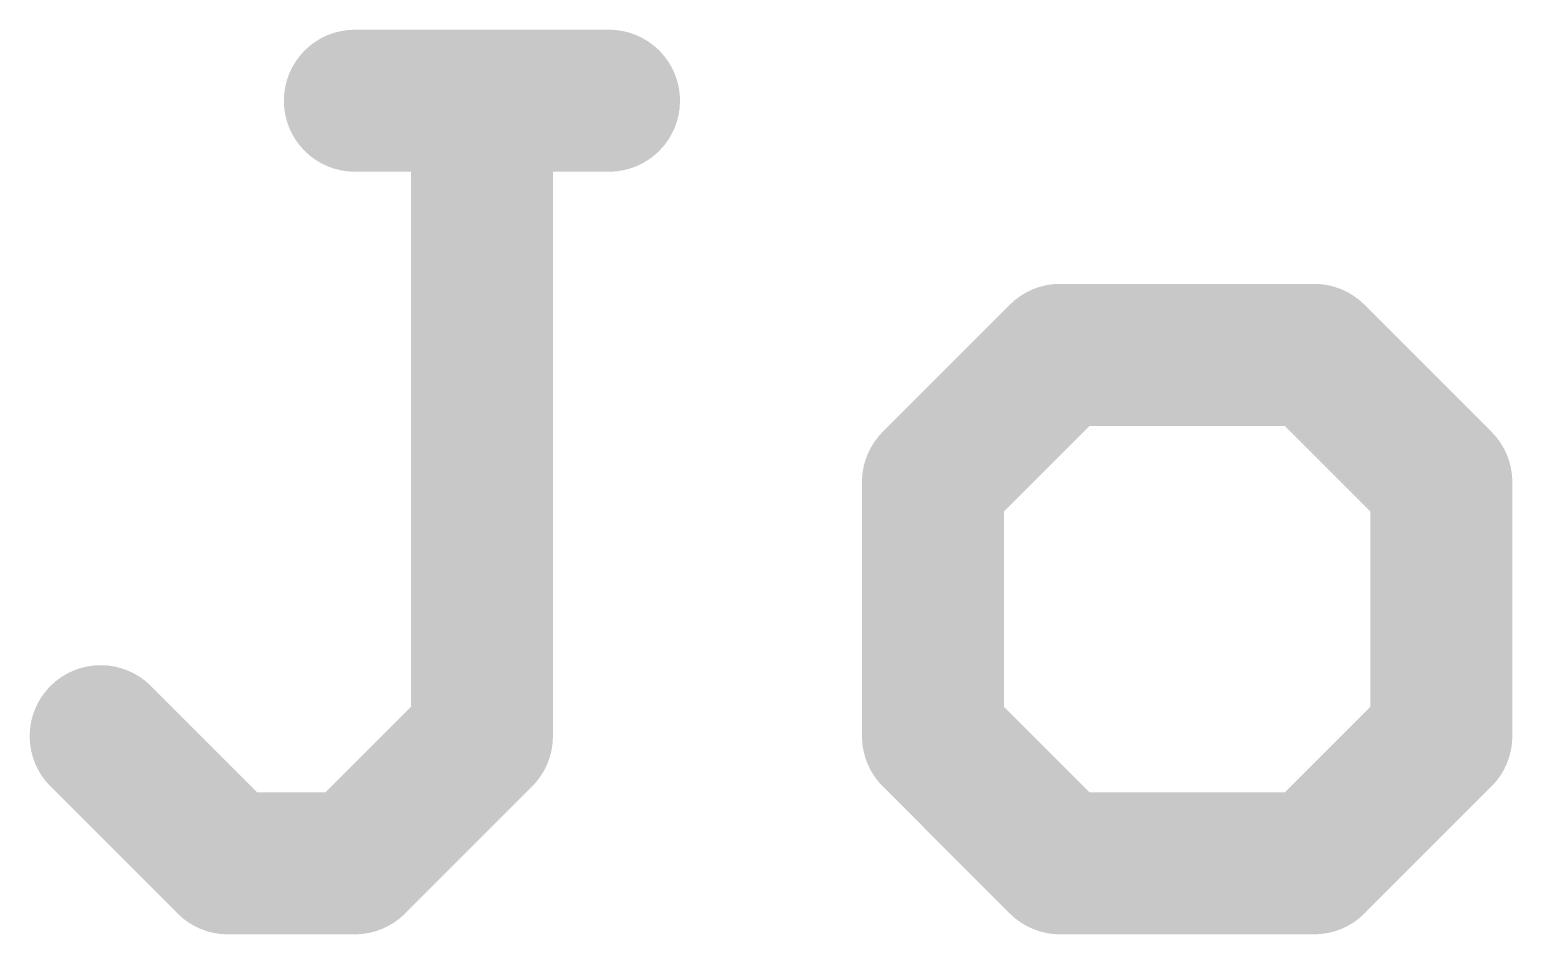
# Model space of a CAD drawing. Extents: x -119 to 41, y -19 to 17.
# Drawn here: x 16.51 to 19.427, y -19.05 to -17.271 of the extents above; entities that cross this region are included whole.
import ezdxf

# ---------------------------------------------------------------- set-up
doc = ezdxf.new("R2010")
doc.units = 0
doc.layers.add('27', color=253, linetype='CONTINUOUS')

msp = doc.modelspace()

# ---------------------------------------------------------------- linework, layer by layer
at = {"layer": '27', "const_width": 0.2794}
for points in [[(17.1497, -17.4104), (17.6496, -17.4104)], [(17.3996, -18.6603), (17.3996, -17.4104)], [(18.5368, -17.9104), (18.2869, -18.1604)], [(19.0368, -17.9104), (18.5368, -17.9104)], [(19.2868, -18.1604), (19.0368, -17.9104)], [(18.2869, -18.1604), (18.2869, -18.6603)], [(19.2868, -18.6603), (19.2868, -18.1604)], [(16.6497, -18.6603), (16.8997, -18.9103)], [(17.1497, -18.9103), (17.3996, -18.6603)], [(18.2869, -18.6603), (18.5368, -18.9103)], [(19.0368, -18.9103), (19.2868, -18.6603)], [(16.8997, -18.9103), (17.1497, -18.9103)], [(18.5368, -18.9103), (19.0368, -18.9103)]]:
    msp.add_lwpolyline(points, dxfattribs=at)
at = {"layer": '27', "const_width": 0.1397}
for points in [[(17.1497, -17.3406, 1), (17.1497, -17.4803)], [(17.4695, -17.4104, 1), (17.3298, -17.4104)], [(17.6496, -17.4803, 1), (17.6496, -17.3406)], [(18.5368, -17.8405, 1), (18.5368, -17.9802)], [(18.5862, -17.9598, 1), (18.4874, -17.861)], [(19.0862, -17.861, 1), (18.9874, -17.9598)], [(19.0368, -17.9802, 1), (19.0368, -17.8405)], [(18.3567, -18.1604, 1), (18.217, -18.1604)], [(19.3566, -18.1604, 1), (19.2169, -18.1604)], [(18.2375, -18.111, 1), (18.3362, -18.2098)], [(19.2374, -18.2098, 1), (19.3362, -18.111)], [(16.6991, -18.6109, 1), (16.6003, -18.7097)], [(17.449, -18.7097, 1), (17.3502, -18.6109)], [(18.3362, -18.6109, 1), (18.2375, -18.7097)], [(19.3362, -18.7097, 1), (19.2374, -18.6109)], [(17.3298, -18.6603, 1), (17.4695, -18.6603)], [(18.217, -18.6603, 1), (18.3567, -18.6603)], [(19.2169, -18.6603, 1), (19.3566, -18.6603)], [(16.8997, -18.8405, 1), (16.8997, -18.9801)], [(17.1497, -18.9801, 1), (17.1497, -18.8405)], [(18.5368, -18.8405, 1), (18.5368, -18.9801)], [(19.0368, -18.9801, 1), (19.0368, -18.8405)], [(16.8503, -18.9597, 1), (16.9491, -18.8609)], [(17.1003, -18.8609, 1), (17.1991, -18.9597)], [(18.4874, -18.9597, 1), (18.5862, -18.8609)], [(18.9874, -18.8609, 1), (19.0862, -18.9597)]]:
    msp.add_lwpolyline(points, format="xyb", dxfattribs=at)

doc.saveas('drawing.dxf')
